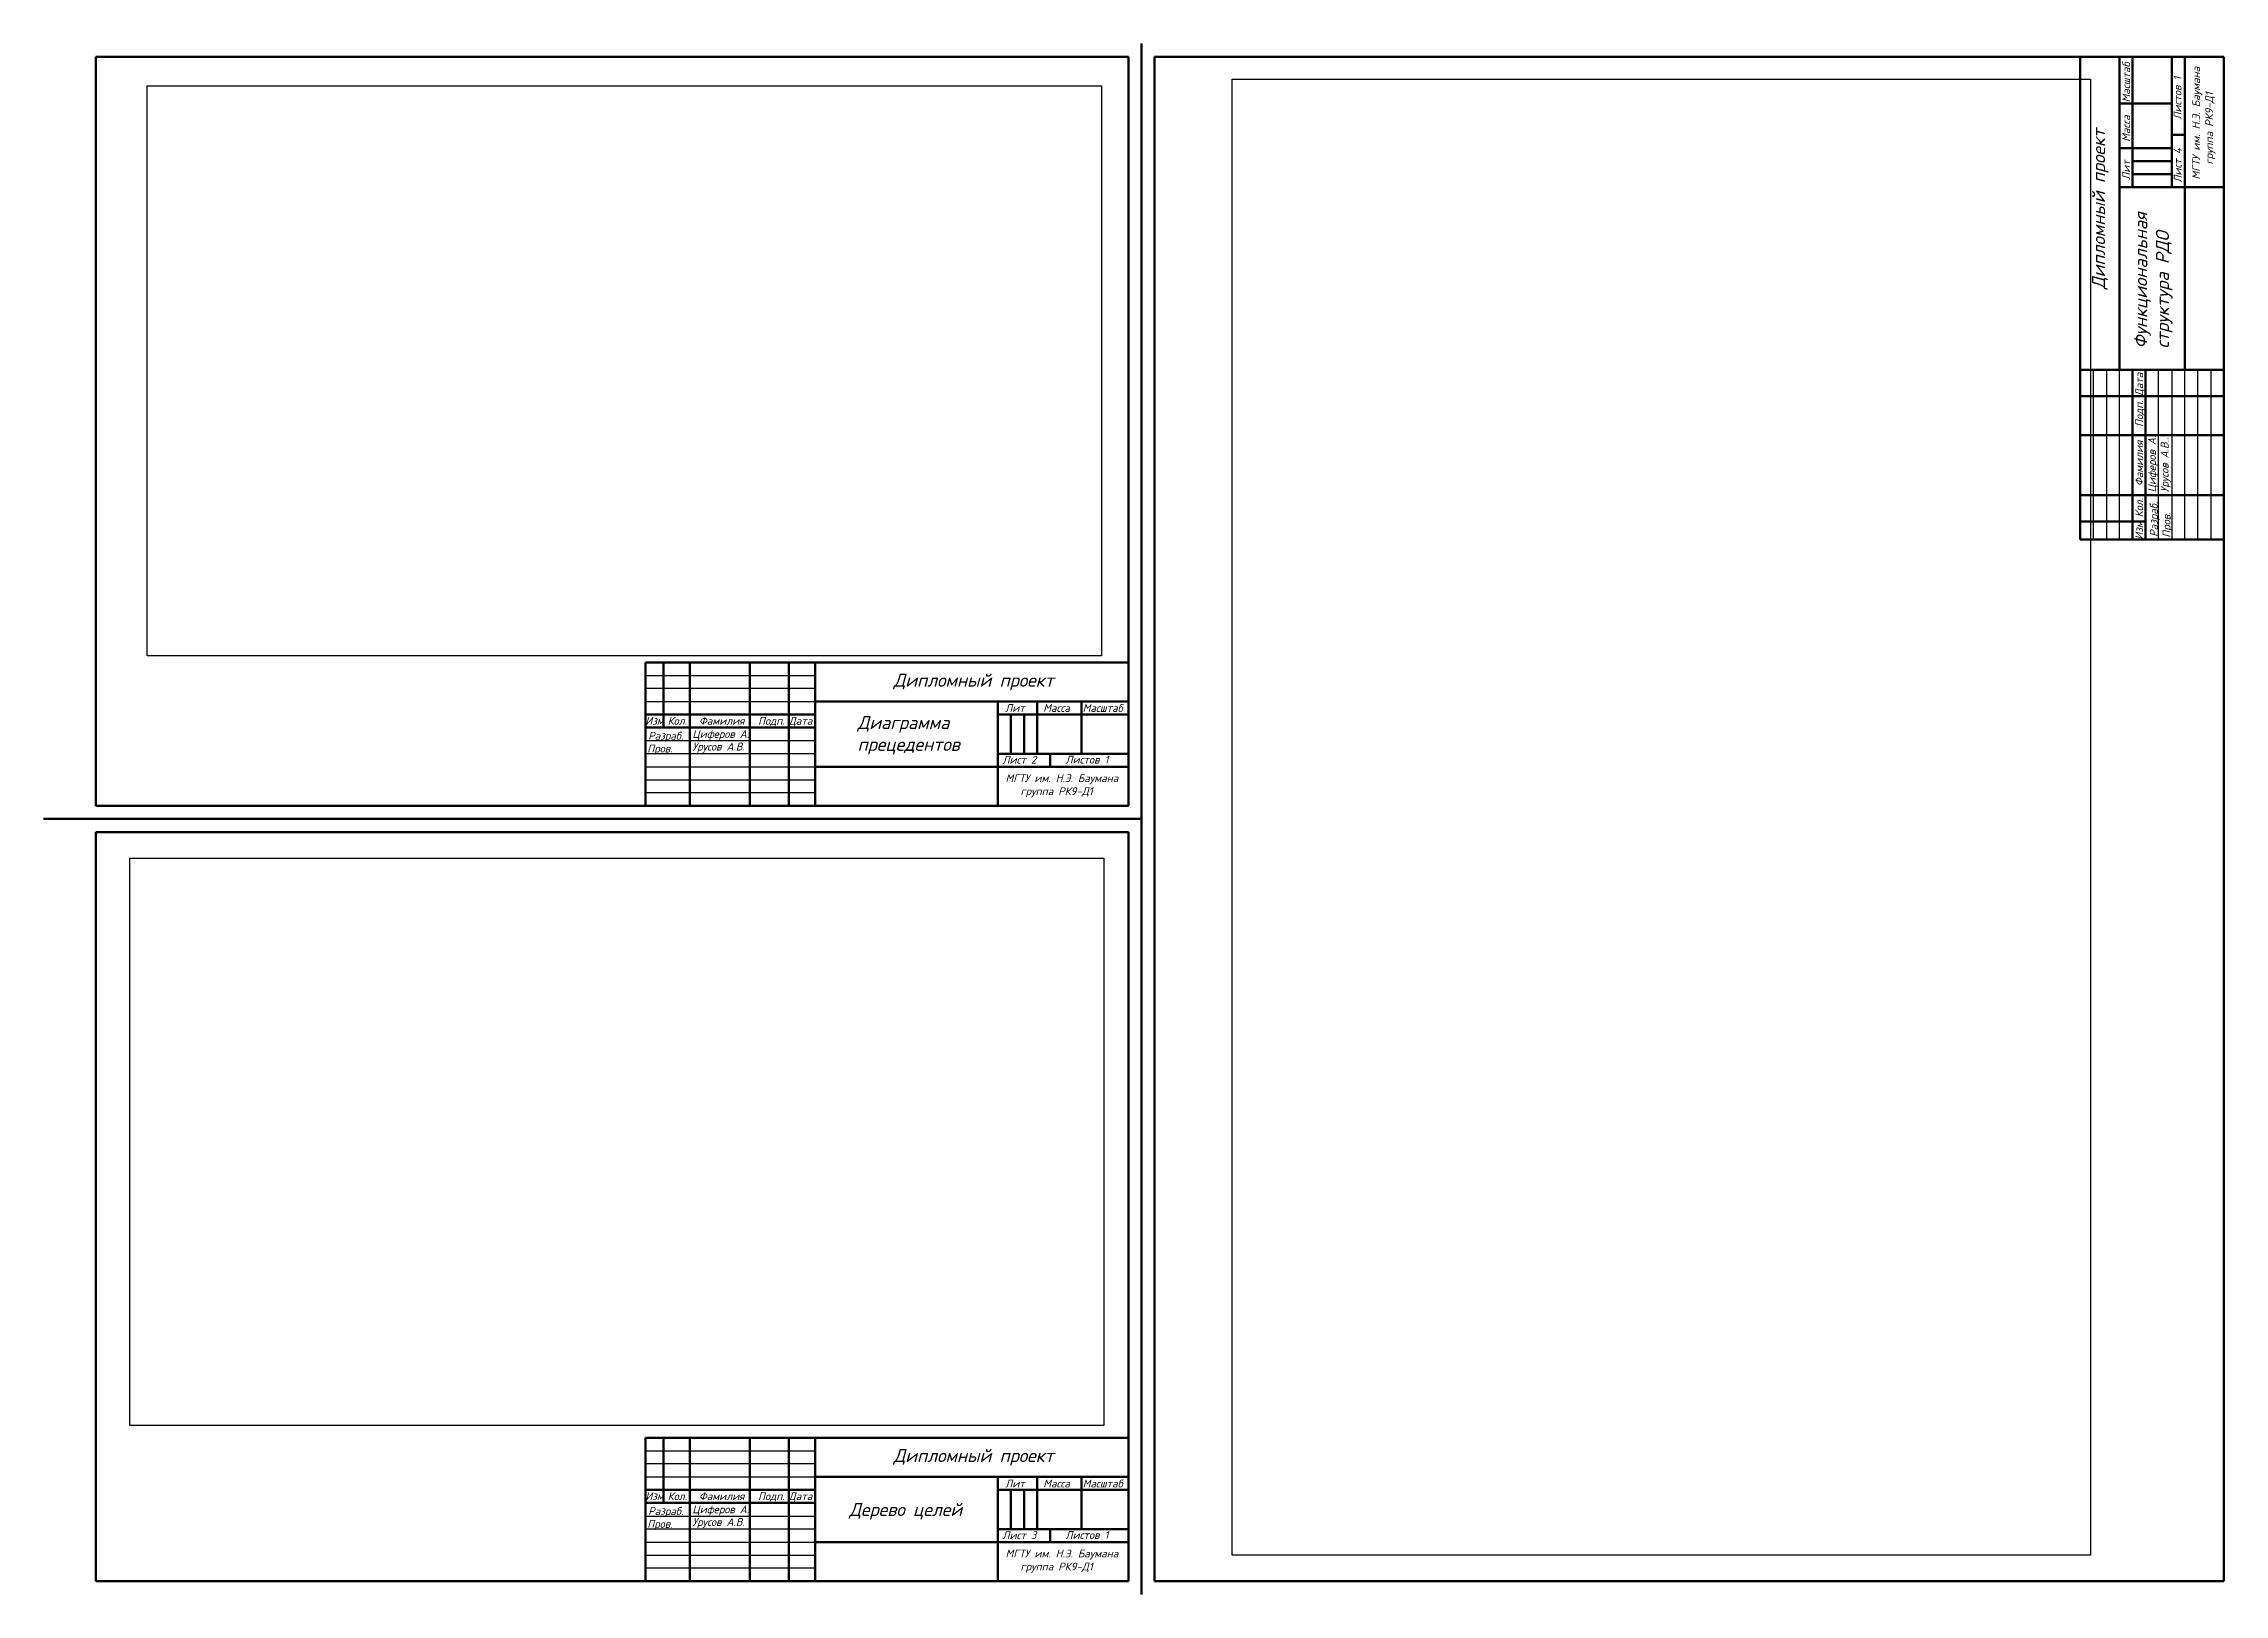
# Paper-space layout 'ISO A1 Title Block' of a CAD drawing. Header units: millimetres. Extents: x -1 to 834, y 0 to 594.
import ezdxf

# ---------------------------------------------------------------- set-up
doc = ezdxf.new("R2010")
doc.units = ezdxf.units.MM
doc.layers.add('thick', color=50, linetype='Continuous', lineweight=70)
doc.styles.add('ISO Proportional', font='isocpeui.ttf', dxfattribs={"height": 5})
picture_1 = doc.add_image_def('image1.jpg', size_in_pixel=(1173, 682))
picture_2 = doc.add_image_def('image2.jpg', size_in_pixel=(939, 547))
picture_3 = doc.add_image_def('image3.jpg', size_in_pixel=(939, 561))

psp = doc.layouts.new('ISO A1 Title Block')

# ---------------------------------------------------------------- linework, layer by layer
at = {"lineweight": 100}
for p, q in [((419.55, 594.01), (419.55, 5)), ((19.09, 589), (414.55, 589)), ((19.09, 302), (19.09, 589)), ((414.55, 589), (414.55, 302)), ((424.55, 589), (424.55, 5)), ((424.55, 589), (834.09, 589)), ((834.09, 589), (834.09, 5)), ((19.09, 302), (414.55, 302)), ((19.09, 297), (-0.91, 297)), ((19.09, 297), (414.55, 297)), ((414.55, 297), (419.55, 297)), ((19.09, 5), (19.09, 292)), ((19.09, 292), (414.55, 292)), ((414.55, 292), (414.55, 5)), ((414.55, 5), (19.09, 5)), ((419.55, 5), (419.55, -0.03)), ((834.09, 5), (424.55, 5))]:
    psp.add_line(p, q, dxfattribs=at)
at = {"color": 0, "lineweight": 60}
for p, q in [((814.09, 539), (814.09, 588.97)), ((779.09, 469), (834.26, 469)), ((294.55, 357), (294.55, 301.83)), ((364.55, 322), (414.52, 322)), ((294.55, 60), (294.55, 4.83)), ((364.55, 25), (414.52, 25))]:
    psp.add_line(p, q, dxfattribs=at)
psp.add_line((414.55, 188), (414.55, 272))
at = {"layer": 'thick', "color": 0, "lineweight": 60}
for p, q in [((779.09, 404), (779.09, 589)), ((794.09, 469.09), (794.09, 589)), ((799.09, 539), (799.09, 589)), ((819.09, 469.2), (819.09, 589)), ((794.09, 571), (814.09, 571)), ((799.09, 554), (794.09, 554)), ((814.09, 554), (799.09, 554)), ((814.09, 559), (819.09, 559)), ((799.09, 549), (814.09, 549)), ((814.09, 544), (799.09, 544)), ((794.09, 539), (834.09, 539)), ((799.09, 404), (799.09, 469)), ((804.09, 469), (804.09, 404)), ((779.09, 459), (834.09, 459)), ((834.09, 444), (779.09, 444)), ((779.09, 421), (834.09, 421)), ((779.09, 411), (804.09, 411)), ((779.09, 404), (834.09, 404)), ((779.09, 404), (794.09, 404)), ((779.09, 404), (794.09, 404)), ((794.09, 404), (799.09, 404)), ((229.55, 357), (414.55, 357)), ((229.55, 357), (229.55, 302)), ((229.55, 357), (229.55, 342)), ((236.55, 357), (236.55, 332)), ((246.55, 357), (246.55, 302)), ((269.55, 302), (269.55, 357)), ((284.55, 357), (284.55, 302)), ((229.55, 342), (229.55, 337)), ((229.55, 337), (294.55, 337)), ((294.64, 342), (414.55, 342)), ((364.55, 342), (364.55, 302)), ((364.55, 337), (414.55, 337)), ((369.55, 322), (369.55, 337)), ((374.55, 337), (374.55, 322)), ((379.55, 337), (379.55, 342)), ((379.55, 322), (379.55, 337)), ((396.55, 342), (396.55, 322)), ((294.55, 332), (229.55, 332)), ((384.55, 322), (384.55, 317)), ((294.75, 317), (414.55, 317)), ((229.55, 60), (414.55, 60)), ((229.55, 60), (229.55, 5)), ((236.55, 60), (236.55, 35)), ((246.55, 60), (246.55, 5)), ((269.55, 5), (269.55, 60)), ((284.55, 60), (284.55, 5)), ((229.55, 45), (229.55, 40)), ((294.64, 45), (414.55, 45)), ((364.55, 45), (364.55, 5)), ((379.55, 40), (379.55, 45)), ((396.55, 45), (396.55, 25)), ((229.55, 40), (294.55, 40)), ((294.55, 35), (229.55, 35)), ((364.55, 40), (414.55, 40)), ((369.55, 25), (369.55, 40)), ((374.55, 40), (374.55, 25)), ((379.55, 25), (379.55, 40)), ((294.75, 20), (414.55, 20)), ((384.55, 25), (384.55, 20))]:
    psp.add_line(p, q, dxfattribs=at)
at = {"layer": 'thick', "color": 0, "lineweight": 30}
for p, q in [((784.09, 404), (784.09, 469)), ((789.09, 469), (789.09, 404)), ((794.09, 404), (794.09, 469.09)), ((809.09, 404), (809.09, 469)), ((814.09, 469), (814.09, 404)), ((819.09, 404), (819.09, 469.2)), ((824.09, 404), (824.09, 469)), ((829.09, 469), (829.09, 404)), ((229.55, 352), (294.55, 352)), ((294.55, 347), (229.55, 347)), ((229.55, 342), (294.64, 342)), ((229.55, 327), (294.55, 327)), ((294.55, 322), (229.55, 322)), ((229.55, 317), (294.75, 317)), ((229.55, 312), (294.55, 312)), ((294.55, 307), (229.55, 307)), ((229.55, 55), (294.55, 55)), ((294.55, 50), (229.55, 50)), ((229.55, 45), (294.64, 45)), ((229.55, 30), (294.55, 30)), ((294.55, 25), (229.55, 25)), ((229.55, 20), (294.75, 20)), ((229.55, 15), (294.55, 15)), ((294.55, 10), (229.55, 10))]:
    psp.add_line(p, q, dxfattribs=at)

# ---------------------------------------------------------------- texts
at = {"lineweight": 30, "attachment_point": 1, "rotation": 90, "style": 'ISO Proportional'}
for s, insert, char_height, width in [('Масштаб', (795.17, 571.47), 3, 15), ('МГТУ им. Н.Э. Баумана\\P   группа РК9-Д1', (821.96, 541.93), 3, 46.8546), ('Листов 1', (814.81, 564.87), 3, 28.0174), ('Дипломный проект', (783.6, 499.93), 5, 64.4099), ('Масса', (795.17, 556.37), 3, 15), ('Лист 4', (814.87, 540.72), 3, 20.0124), ('{\\fISOCPEUR|b0|i1|c204|p34;Лит}', (795.17, 541.76), 3, 15), ('Функциональная структура РДО', (799.71, 477.2), 5, 56.3761), ('{\\fISOCPEUR|b0|i1|c204|p34;Дата }', (800.13, 458.88), 3, 10), ('Подп.', (800.13, 447.17), 3, 15), ('Циферов А.', (805.05, 422.08), 3, 22.411), ('Урусов А.В..', (809.88, 422.08), 3, 23), ('{\\fISOCPEUR|b0|i1|c204|p34;Фамилия}', (800.13, 424.54), 3, 23), ('Кол.', (800.13, 412.54), 3, 10), ('{\\fISOCPEUR|b0|i1|c204|p34;Разраб.}', (805.72, 405.08), 3, 17.0187), ('{\\fISOCPEUR|b0|i1|c204|p34;Изм}', (800.13, 404), 3, 7), ('{\\fISOCPEUR|b0|i1|c204|p34;Пров.}', (810.63, 404.73), 3, 17)]:
    psp.add_mtext(s, dxfattribs=dict(at, insert=insert, char_height=char_height, width=width))
at = {"lineweight": 30, "char_height": 3, "attachment_point": 1, "style": 'ISO Proportional'}
for s, insert, width in [('\\pi4.9989;{\\H1.667x;Дипломный проект} ', (319.58, 352.66), 70.3773), ('{\\fISOCPEUR|b0|i1|c204|p34;Изм}', (229.55, 336.08), 7), ('Кол.', (238.09, 336.08), 10), ('{\\fISOCPEUR|b0|i1|c204|p34;Фамилия}', (250.09, 336.08), 23), ('Подп.', (272.71, 336.08), 15), ('{\\fISOCPEUR|b0|i1|c204|p34;Дата }', (284.43, 336.08), 10), ('\\pi9.3675;{\\H1.667x;Диаграмма \\P\\pi6.7477;прецедентов} ', (301.43, 336.43), 54.4543), ('{\\fISOCPEUR|b0|i1|c204|p34;Лит}', (367.31, 341.01), 15), ('Масса', (381.92, 341.01), 15), ('Масштаб', (397.02, 341.01), 15), ('{\\fISOCPEUR|b0|i1|c204|p34;Разраб.}', (230.63, 330.37), 17.0187), ('Урусов А.В.', (247.55, 326.21), 23), ('Циферов А.', (247.55, 331.05), 23), ('{\\fISOCPEUR|b0|i1|c204|p34;Пров.}', (230.28, 325.46), 17), ('Лист 2', (366.27, 321.17), 20.0124), ('Листов 1', (390.42, 321.22), 28.0174), ('МГТУ им. Н.Э. Баумана\\P   группа РК9-Д1', (367.48, 314.13), 46.8546), ('\\pi4.9989;{\\H1.667x;Дипломный проект} ', (319.58, 55.66), 70.3773), ('{\\fISOCPEUR|b0|i1|c204|p34;Лит}', (367.31, 43.92), 15), ('Масса', (381.92, 43.92), 15), ('Масштаб', (397.02, 43.92), 15), ('{\\fISOCPEUR|b0|i1|c204|p34;Изм}', (229.55, 39.08), 7), ('Кол.', (238.09, 39.08), 10), ('Циферов А.', (247.55, 34.05), 23), ('{\\fISOCPEUR|b0|i1|c204|p34;Фамилия}', (250.09, 39.08), 23), ('Подп.', (272.71, 39.08), 15), ('{\\fISOCPEUR|b0|i1|c204|p34;Дата }', (284.43, 39.08), 10), ('{\\H1.667x;Дерево целей} ', (307.61, 34.98), 64.1387), ('{\\fISOCPEUR|b0|i1|c204|p34;Пров.}', (230.28, 28.46), 17), ('{\\fISOCPEUR|b0|i1|c204|p34;Разраб.}', (230.63, 33.37), 17.0187), ('Урусов А.В.', (247.55, 29.21), 23), ('Лист 3', (366.27, 24.16), 20.0124), ('МГТУ им. Н.Э. Баумана\\P   группа РК9-Д1', (367.48, 17.13), 46.8546), ('Листов 1', (390.42, 24.22), 28.0174)]:
    psp.add_mtext(s, dxfattribs=dict(at, insert=insert, width=width))

# ---------------------------------------------------------------- pictures from other files: only their frames are drawn
image = psp.add_image(picture_3, insert=(38.69, 359.44), size_in_units=(365.51, 218.37))
image.dxf.flags = 7
image = psp.add_image(picture_1, insert=(782.96, 14.98), size_in_units=(565.39, 328.73), rotation=90)
image.dxf.flags = 7
image = psp.add_image(picture_2, insert=(32.1, 64.63), size_in_units=(373.08, 217.33))
image.dxf.flags = 7

doc.saveas('drawing.dxf')
